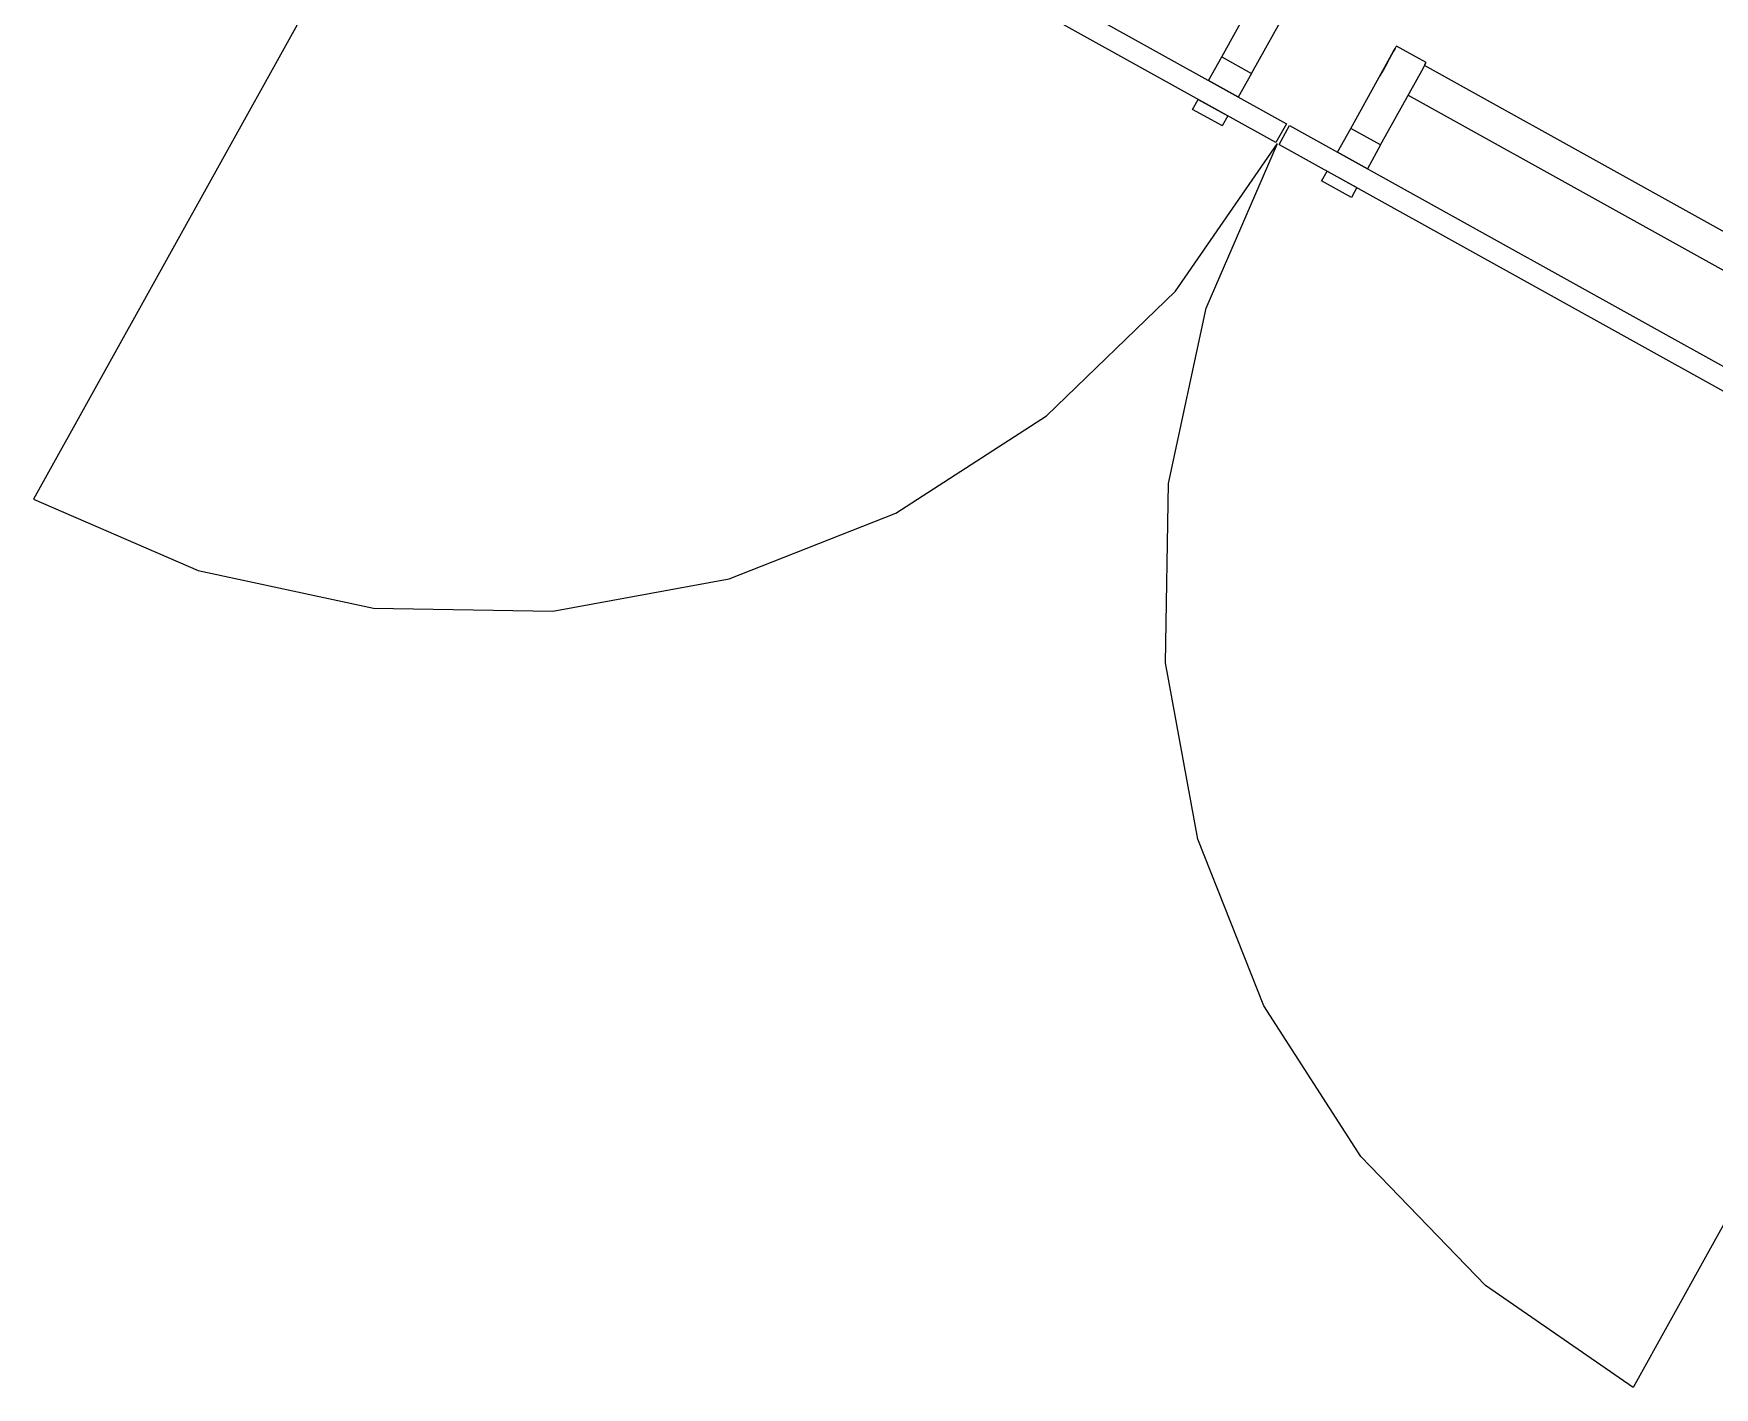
# Model space of a CAD drawing. Header units: metres. Extents: x 2.3 to 42.8, y 0.9 to 31.9.
# Drawn here: x 14.889 to 15.472, y 9.765 to 10.235 of the extents above; entities that cross this region are included whole.
import ezdxf

# ---------------------------------------------------------------- set-up
doc = ezdxf.new("R2010")
doc.units = ezdxf.units.M
doc.layers.add('PARETI_STRUTTURE', color=7, linetype='Continuous')

msp = doc.modelspace()

# ---------------------------------------------------------------- linework, layer by layer
at = {"layer": 'PARETI_STRUTTURE'}
for points in [[(15.05132, 10.35461), (15.32348, 10.20348)], [(15.04303, 10.35063), (14.88903, 10.07327)], [(15.31985, 10.19693), (15.04768, 10.34805)], [(15.30106, 10.22669), (15.31594, 10.25347), (15.31648, 10.25446), (15.31681, 10.25507), (15.31694, 10.25527)], [(15.31138, 10.22096), (15.32626, 10.24773), (15.3268, 10.24872), (15.32715, 10.24933), (15.32726, 10.24954), (15.31692, 10.25528)], [(15.35614, 10.19611), (15.34581, 10.20184), (15.36068, 10.22862), (15.36123, 10.22961), (15.36156, 10.23022), (15.36168, 10.23043)], [(15.35613, 10.19611), (15.37101, 10.22289), (15.37155, 10.22387), (15.3719, 10.22448), (15.37201, 10.22469), (15.36167, 10.23043)], [(15.30683, 10.21274), (15.2965, 10.21847), (15.30107, 10.22669)], [(15.30105, 10.22669), (15.31139, 10.22096), (15.30682, 10.21273)], [(15.36122, 10.2296), (15.36068, 10.22863), (15.35997, 10.22735), (15.35916, 10.22587), (15.35827, 10.22428), (15.35739, 10.22269), (15.35656, 10.2212), (15.35585, 10.21994)], [(15.59373, 10.10025), (15.37144, 10.22368)], [(15.36571, 10.21335), (15.588, 10.08992)], [(15.30128, 10.20274), (15.29094, 10.20847), (15.29286, 10.21192)], [(15.29286, 10.21191), (15.30319, 10.20618)], [(15.30318, 10.20618), (15.30127, 10.20274)], [(15.32349, 10.20348), (15.31985, 10.19693)], [(15.32094, 10.19632), (15.32458, 10.20287)], [(15.32458, 10.20288), (15.6014, 10.04917)], [(15.34125, 10.19362), (15.34582, 10.20185)], [(14.88902, 10.07326), (14.94609, 10.04854), (15.00688, 10.03544), (15.06908, 10.03444), (15.13026, 10.0456), (15.18809, 10.06848), (15.24034, 10.10221), (15.28502, 10.14547), (15.3204, 10.19662)], [(15.44375, 9.76525), (15.3926, 9.80062), (15.34934, 9.84531), (15.31562, 9.89756), (15.29274, 9.95539), (15.28157, 10.01657), (15.28257, 10.07875), (15.29568, 10.13956), (15.32039, 10.19662)], [(15.32094, 10.19632), (15.59776, 10.04262), (15.44376, 9.76526)], [(15.35614, 10.19611), (15.35157, 10.18789)], [(15.35157, 10.18789), (15.34124, 10.19363)], [(15.33569, 10.18362), (15.33761, 10.18707)], [(15.34602, 10.17789), (15.33569, 10.18363)], [(15.3376, 10.18707), (15.34793, 10.18133), (15.34602, 10.17789)]]:
    msp.add_lwpolyline(points, dxfattribs=at)

doc.saveas('drawing.dxf')
